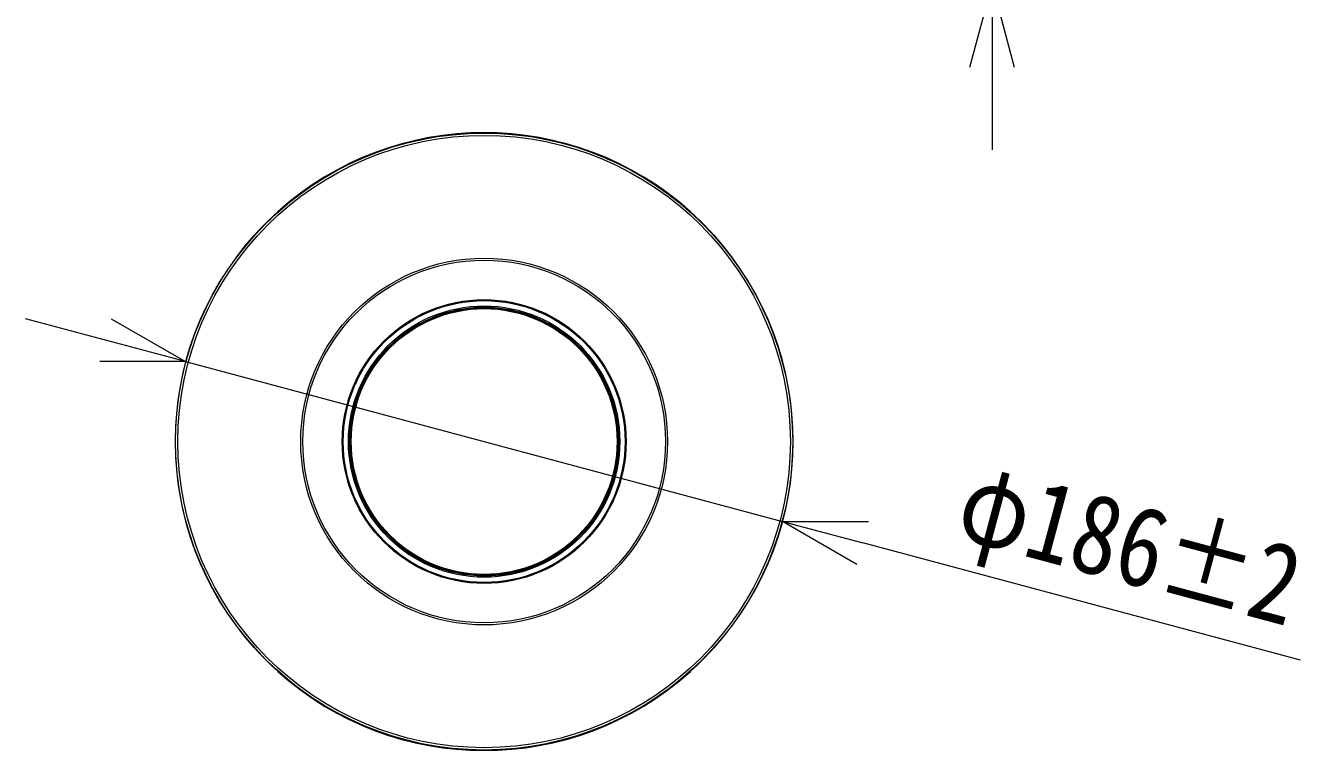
# Model space of a CAD drawing. Units: millimetres on the paper. Extents: x -62 to 65, y -59 to 59.
# Drawn here: x -13.83 to 24.62, y 3.65 to 25.52 of the extents above; entities that cross this region are included whole.
import ezdxf
from ezdxf.enums import TextEntityAlignment as Align

# ---------------------------------------------------------------- set-up
doc = ezdxf.new("R2010")
doc.units = ezdxf.units.MM
for name, color, linetype, lineweight in [('0-0_GAIKEI', 4, 'Continuous', 9), ('0-1_SUNPO', 7, 'Continuous', 9), ('0-2_0', 7, 'Continuous', 9)]:
    doc.layers.add(name, color=color, linetype=linetype, lineweight=lineweight)
doc.styles.add('ＭＳ ゴシック', font='')
doc.styles.get('ＭＳ ゴシック').set_extended_font_data('MS Gothic')

# ---------------------------------------------------------------- blocks, each defined once
blk = doc.blocks.new('_Open30')
at = {"layer": '0-2_0'}
blk.add_line((0, 0), (-1, 0), dxfattribs=at)
blk.add_lwpolyline([(-1, 0.2679), (0, 0), (-1, -0.2679)], dxfattribs=at)

msp = doc.modelspace()

# ---------------------------------------------------------------- linework, layer by layer
at = {"layer": '0-0_GAIKEI', "color": 7}
for p, q in [((-6.222, 19.895), (-6.226, 19.899)), ((6.222, 19.895), (6.226, 19.899)), ((-6.929, 19.188), (-6.933, 19.192)), ((6.929, 19.188), (6.933, 19.192)), ((-6.929, 6.744), (-6.933, 6.74)), ((6.929, 6.744), (6.933, 6.74)), ((-6.222, 6.037), (-6.226, 6.033)), ((6.222, 6.037), (6.226, 6.033))]:
    msp.add_line(p, q, dxfattribs=at)
at = {"layer": '0-0_GAIKEI'}
for p, q in [((2.554, 16.109), (2.557, 16.113)), ((3.393, 15.178), (3.397, 15.18)), ((-3.612, 14.799), (-3.616, 14.801)), ((-3.999, 13.606), (-4.004, 13.607)), ((0.219, 8.922), (0.219, 8.917)), ((1.445, 9.183), (1.447, 9.178))]:
    msp.add_line(p, q, dxfattribs=at)
at = {"layer": '0-0_GAIKEI', "color": 7}
for radius in [9.304, 5.53, 4.25]:
    msp.add_circle((0, 12.966), radius, dxfattribs=at)
at = {"layer": '0-0_GAIKEI'}
for radius in [9.234, 5.469, 4.28, 4.091, 4.055, 4.044, 4.024, 4.009]:
    msp.add_circle((0, 12.966), radius, dxfattribs=at)
at = {"layer": '0-0_GAIKEI', "color": 7}
for radius, start, end in [(9.318, 48.0758, 131.9242), (9.313, 131.9224, 138.0776), (9.313, 41.9224, 48.0776), (9.318, 138.0758, 221.9241), (9.318, 318.0758, 41.9242), (9.313, 221.9224, 228.0776), (9.313, 311.9224, 318.0776), (9.318, 228.0758, 311.9242)]:
    msp.add_arc((0, 12.966), radius, start, end, dxfattribs=at)
at = {"layer": '0-0_GAIKEI'}
for centre, radius, start, end in [((-0.87, 17.06), 0.135, 266.6089, 297.3911), ((2.649, 16.226), 0.15, 216.3322, 230.903), ((0, 12.966), 4.05, 33.097, 50.903), ((3.519, 15.259), 0.15, 213.097, 227.6679), ((0, 12.966), 4.05, 153.097, 170.903), ((-3.745, 14.866), 0.15, 333.097, 347.6676), ((-4.147, 13.63), 0.15, 336.3324, 350.903), ((3.994, 11.668), 0.15, 147.4289, 176.5711), ((-3.121, 10.156), 0.15, 27.4292, 56.5708), ((0.227, 8.772), 0.15, 93.097, 107.6681), ((0, 12.966), 4.05, 273.097, 290.903), ((1.499, 9.042), 0.15, 96.3319, 110.903)]:
    msp.add_arc(centre, radius, start, end, dxfattribs=at)
at = {"layer": '0-1_SUNPO'}
for p, q in [((15.318, 24.262), (15.318, 21.762)), ((-11.416, 16.025), (-13.83, 16.672)), ((-9.001, 15.378), (9.001, 10.554)), ((24.617, 6.37), (11.416, 9.907))]:
    msp.add_line(p, q, dxfattribs=at)

# ---------------------------------------------------------------- block references
at = {"layer": '0-1_SUNPO', "xscale": 2.5, "yscale": 2.5}
for p, rotation in [((15.318, 26.762), 89.99952), ((-9.001, 15.378), 345), ((9.001, 10.554), 165)]:
    msp.add_blockref('_Open30', p, dxfattribs=dict(at, rotation=rotation))

# ---------------------------------------------------------------- texts
at = {"layer": '0-1_SUNPO', "style": 'ＭＳ ゴシック', "width": 0.85}
msp.add_text('φ186±2', height=2.405, rotation=345, dxfattribs=at).set_placement((13.937, 9.4), align=Align.BOTTOM_LEFT)

doc.saveas('drawing.dxf')
